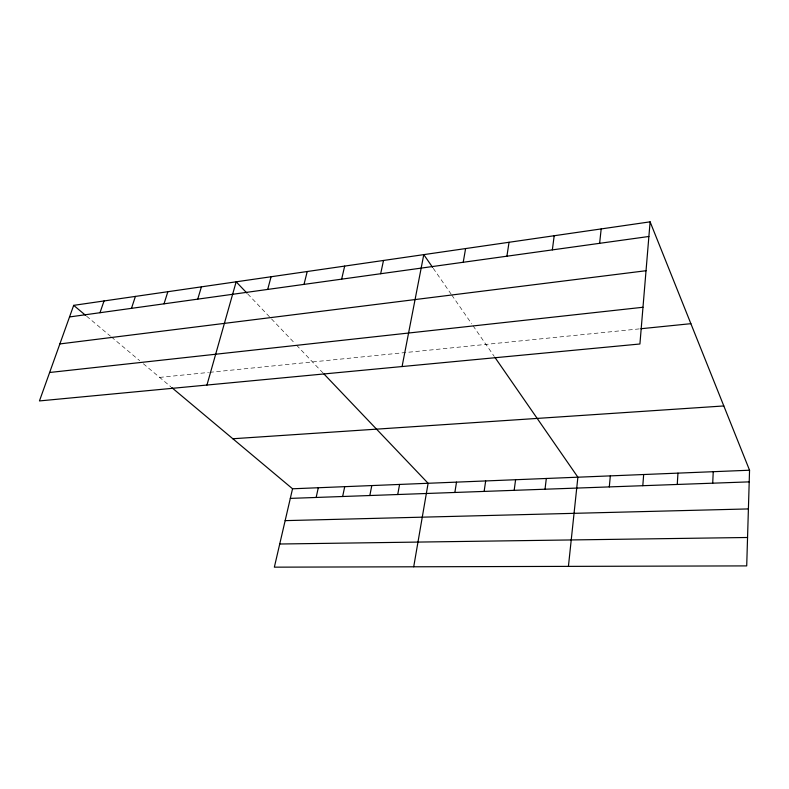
<?xml version="1.0" encoding="UTF-8"?>
<svg xmlns="http://www.w3.org/2000/svg" width="789" height="789" viewBox="0 0 789 789"><rect width="100%" height="100%" fill="white"/><g stroke="black" fill="none" stroke-linecap="round" stroke-linejoin="round"><path stroke-width="0.59" stroke-dasharray="3.94 2.96" d="M159.634 377.398L208.533 372.457M209.716 372.329L639.701 328.855M86.622 316.202L110.529 336.232M111.446 337.002L139.692 360.681M143.322 363.719L170.838 386.778M247.726 293.952L294.899 343.462M296.575 345.227L323.165 373.138M433.26 268.319L451.111 294.1M451.811 295.106L471.714 323.855M473.065 325.808L494.259 356.421"/><path stroke-width="1.18" d="M650.106 221.837L639.918 343.994L39.45 400.93L73.683 305.353L650.106 221.837L749.55 470.224L746.71 565.9L274.355 567.163L292.541 488.786L171.765 387.567M712.714 483.184L713.236 471.704M677.258 484.466L677.958 473.134M642.808 485.699L643.666 474.524M609.305 486.912L610.321 475.885M568.425 566.374L577.883 477.197L494.95 357.417M599.63 243.318L601.179 228.928M545.031 489.219L546.313 478.479M552.349 249.886L554.194 235.733M514.172 490.334L515.592 479.732M484.13 491.419L485.669 480.945M506.913 256.198L509.043 242.282M454.858 492.474L456.515 482.128M413.712 566.788L428.111 483.282L323.983 373.996M463.222 262.273L465.599 248.574M397.725 494.525L399.589 484.436M402.074 366.55L423.782 254.63L432.589 267.343M369.834 495.531L371.797 485.57M342.653 496.508L344.714 486.675M380.673 273.734L383.503 260.469M316.152 497.464L318.302 487.74M341.647 279.158L344.675 266.09M304.012 284.385L307.227 271.515M267.698 289.425L271.071 276.752M206.945 385.052L236.158 281.811L246.898 293.084M197.733 299.149L201.412 286.851M164.033 303.824L167.85 291.713M131.477 308.351L135.412 296.408M99.986 312.72L104.04 300.954M69.531 316.951L648.883 236.483M59.865 343.935L646.023 270.726M49.638 372.487L642.976 307.266M640.915 328.737L690.878 323.677M232.844 438.753L723.819 405.95M292.541 488.786L749.55 470.224M290.313 498.392L749.205 481.872M285.154 520.632L748.396 508.925M279.73 544.006L747.548 537.487M73.683 305.353L85.695 315.422"/></g></svg>
